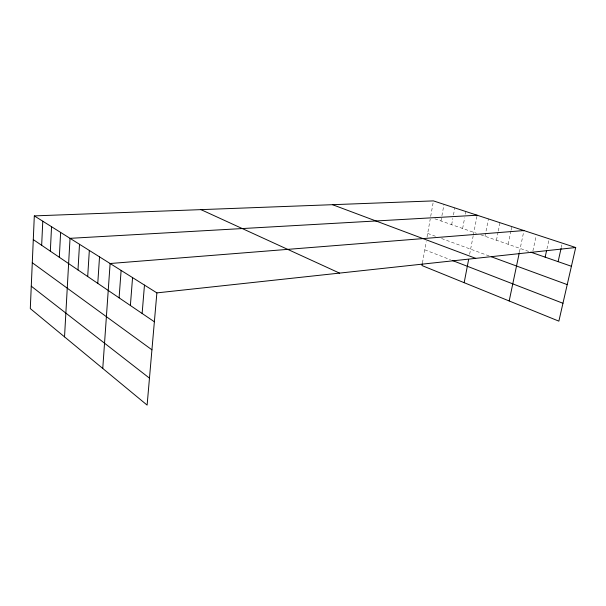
<?xml version="1.0" encoding="UTF-8"?>
<svg xmlns="http://www.w3.org/2000/svg" width="606" height="606" viewBox="0 0 606 606"><rect width="100%" height="100%" fill="white"/><g stroke="black" fill="none" stroke-linecap="round" stroke-linejoin="round"><path stroke-width="0.45" stroke-dasharray="3.03 2.27" d="M422.45 262.936L426.223 241.635M427.033 237.067L430.215 219.114M430.692 216.41L433.282 201.813M440.979 220.955L443.986 204.351M451.675 224.674L452.818 218.486M453.47 214.956L454.78 207.888M462.636 228.477L464.658 217.766M465.332 214.191L465.84 211.517M469.635 254.315L473.21 235.749M473.377 234.908L477.172 215.228M485.027 236.257L488.436 218.925M496.458 240.234L498.132 231.931M498.314 231.007L499.988 222.705M508.184 244.301L510.911 231.015M511.093 230.129L511.82 226.583M519.456 251.998L523.948 230.56M532.901 250.945L536.196 235.545M546.953 248.899L548.953 239.741M561.27 247.528L561.86 244.885M434.888 218.834L476.437 233.272M480.732 234.764L528.993 251.535M427.685 233.416L435.449 236.264M441.569 238.514L489.527 256.111M424.776 249.816L450.516 259.769"/><path stroke-width="0.91" d="M34.315 215.895L30.3 308.59L147.122 405.103L156.878 292.887L34.315 215.895L433.442 200.897L575.7 247.521L558.868 321.15L421.988 265.557L422.299 263.815M41.662 245.301L42.784 221.205M50.336 251.179L51.54 226.712M59.312 257.277L60.623 232.416M64.531 336.875L70.031 238.332L477.172 215.228M77.992 269.95L79.507 244.286M87.696 276.533L89.332 250.452M97.771 283.373L99.528 256.861M102.762 368.456L110.118 263.512L523.948 230.56M119.094 297.834L121.117 270.428M130.381 305.5L132.562 277.616M142.13 313.476L144.47 285.1M464.166 282.684L468.643 259.451M509.184 300.97L519.274 252.876M545.142 257.149L546.551 250.732M558.111 261.656L561.073 248.415M156.878 292.887L575.7 247.521M530.75 252.149L571.413 266.276M491.269 256.747L567.224 284.615M332.52 204.692L475.695 258.353M452.167 260.413L562.959 303.273M200.957 209.631L339.534 273.109M33.292 239.612L154.371 321.778M32.285 262.739L151.932 349.821M31.27 286.191L149.462 378.144"/></g></svg>
